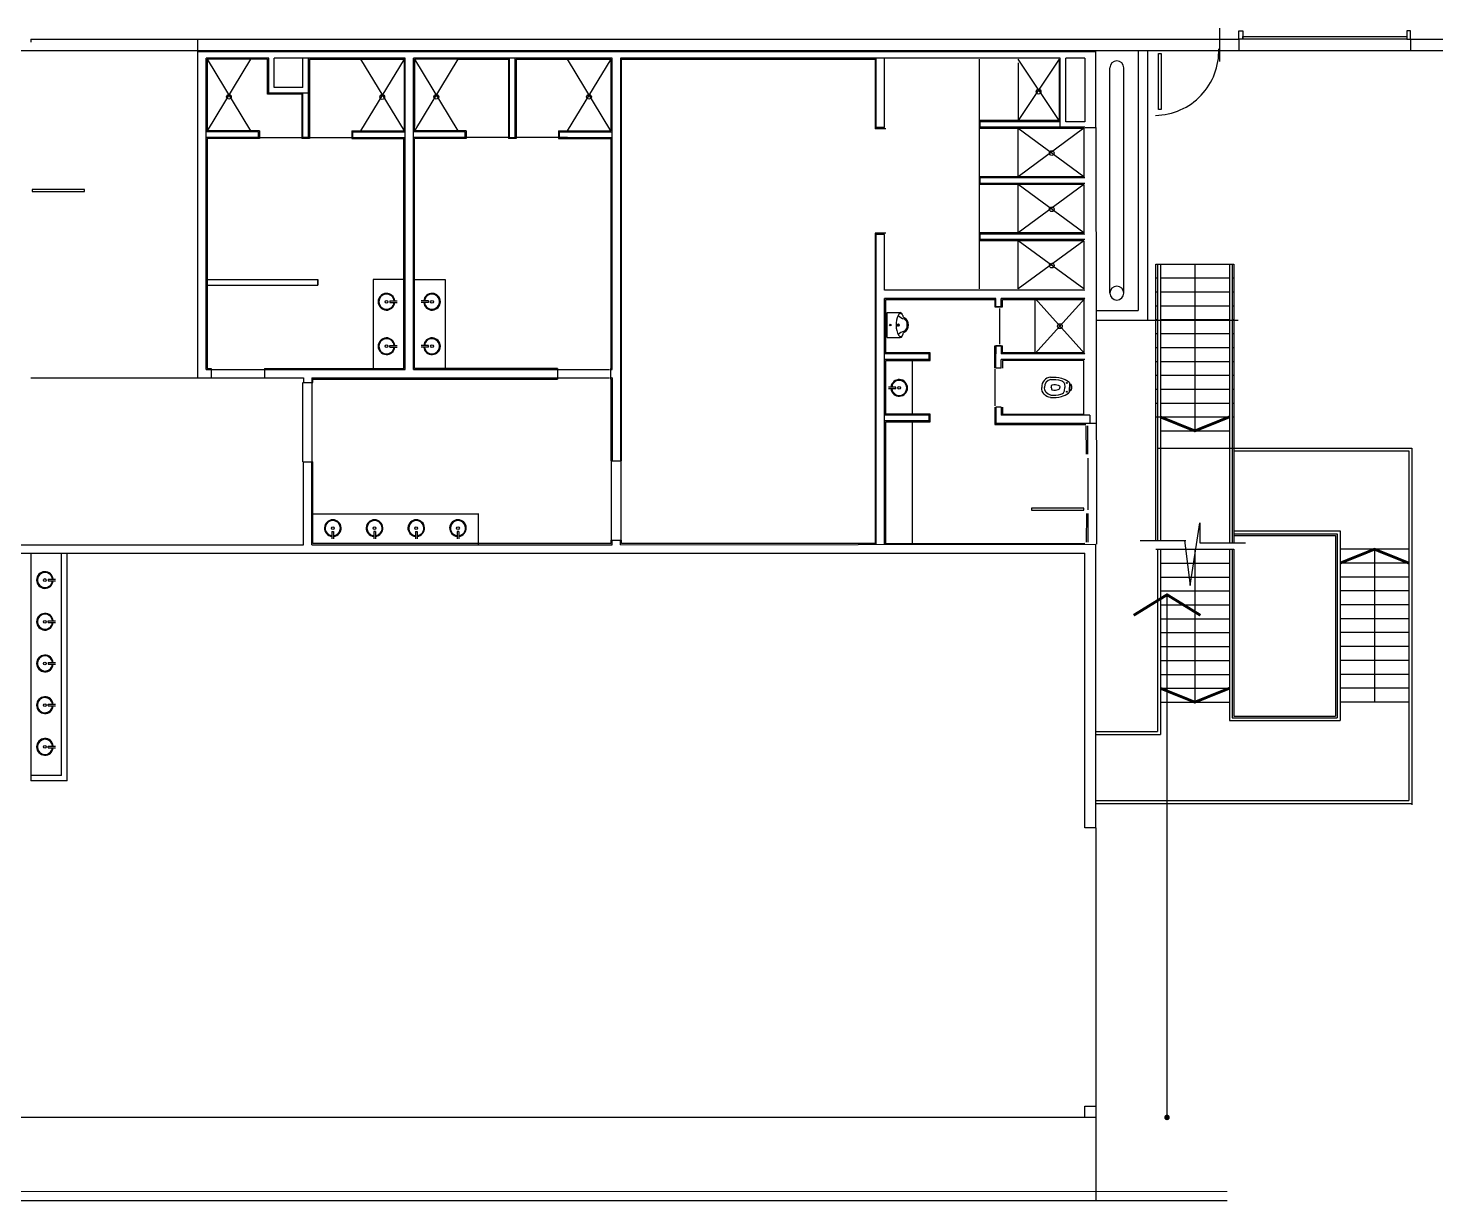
# Model space of a CAD drawing. Header units: millimetres. Extents: x 161 to 540, y 104 to 460.
# Drawn here: x 342.36 to 367.67, y 313.32 to 334.41 of the extents above; entities that cross this region are included whole.
import ezdxf

# ---------------------------------------------------------------- set-up
doc = ezdxf.new("R2010")
doc.units = ezdxf.units.MM
doc.linetypes.add('CONTINOUS', pattern=[0])
for name, color, linetype in [('00-SANIT', 8, 'Continuous'), ('10-CARP-SLIA', 15, 'Continuous'), ('10-M-A-150', 3, 'Continuous'), ('ARQ', 1, 'Continuous'), ('ARQ-2', 8, 'CONTINOUS'), ('Muros', 3, 'Continuous')]:
    doc.layers.add(name, color=color, linetype=linetype)
doc.layers.add('000 ALE HATCH', color=253, linetype='Continuous', lineweight=0)

# ---------------------------------------------------------------- blocks, each defined once
blk = doc.blocks.new('Inodoro corto Pilar')
for points in [[(-0.061714, 0.493517, -0.538085), (0.081995, 0.493517, -1.991402)], [(-0.174249, 0.153512, -0.066659), (-0.156175, 0.348488, -0.095705), (-0.093132, 0.476787, -0.015087)], [(-0.128049, 0.160369, -0.08065), (-0.113821, 0.337568, -0.236142), (-0.074524, 0.393235, -0.092428), (0.010141, 0.412196, 1.125598)], [(-0.093132, 0.476787, -0.231403), (-0.066714, 0.493517), (0.010141, 0.493517)], [(0.010141, 0.166452, -0.071708), (-0.024533, 0.171744, -0.264886), (-0.036511, 0.187532, -0.087945), (-0.031023, 0.292004, -0.362438), (0.010141, 0.319716, 1.825448)], [(0.113413, 0.476787, 0.231403), (0.086995, 0.493517), (0.010141, 0.493517)], [(0.14833, 0.160369, 0.08065), (0.134102, 0.337568, 0.236142), (0.094806, 0.393235, 0.092428), (0.010141, 0.412196, -1.125598)], [(0.010141, 0.166452, 0.071708), (0.044814, 0.171744, 0.264886), (0.056792, 0.187532, 0.087945), (0.051304, 0.292004, 0.362438), (0.010141, 0.319716, -1.825448)], [(0.19453, 0.153512, 0.066659), (0.176456, 0.348488, 0.095705), (0.113413, 0.476787, 0.015087)], [(-0.174249, 0.153512, 0.398108), (0.010141, -0.006303, 0.381756)], [(-0.128049, 0.160369, 0.391062), (0.010141, 0.042196, -0.020403)], [(0.14833, 0.160369, -0.391062), (0.010141, 0.042196, 0.020403)], [(0.19453, 0.153512, -0.398108), (0.010141, -0.006303, -0.381756)]]:
    blk.add_lwpolyline(points, format="xyb")
for centre in [(-0.069859, 0.448056), (0.090141, 0.448056)]:
    blk.add_circle(centre, 0.00843)
blk.add_arc((0.010141, 0.474961), 0.05722, 18.846256, 161.153744)
blk = doc.blocks.new('MURAL CORTO VS')
for p, q in [((-0.225, 0), (0.225, 0)), ((-0.225, 0), (-0.225, -0.231031)), ((0.225, 0), (0.225, -0.231031)), ((-0.205224, -0.231031), (-0.225, -0.231031)), ((0.225, -0.231031), (0.205224, -0.231031))]:
    blk.add_line(p, q)
for centre, radius in [((-0.019313, -0.202847), 0.003249), ((-0.016105, -0.185791), 0.003249), ((0, -0.054976), 0.015), ((-0.007978, -0.21599), 0.003249), ((-0.000769, -0.177665), 0.003249), ((0, -0.19765), 0.003249), ((0.009364, -0.215323), 0.003249), ((0.015146, -0.184589), 0.003249), ((0.019655, -0.201348), 0.003249)]:
    blk.add_circle(centre, radius)
for centre, radius, start, end in [((-0.175256, -0.225977), 0.05, 185.800457, 242.304283), ((-0.159734, -0.243412), 0.047145, 125.639424, 214.697432), ((0, -0.555208), 0.397018, 63.881121, 118.133408), ((-0.352191, -0.375769), 0.254007, 16.680246, 44.676447), ((0.352191, -0.375769), 0.254007, 135.323553, 163.319754), ((0.159734, -0.243412), 0.047145, 325.302568, 71.387137), ((0.175256, -0.225977), 0.05, 297.695717, 354.199543), ((-0.162373, -0.201435), 0.077718, 242.304283, 263.68067), ((-0.174942, -0.329919), 0.051395, 24.937053, 85.520307), ((-0.014143, -0.25518), 0.125924, 204.925736, 276.448774), ((-0.014547, -0.255704), 0.105457, 206.562443, 277.928608), ((0.014547, -0.255704), 0.105457, 262.071392, 333.437557), ((0.014143, -0.25518), 0.125924, 263.551226, 335.074264), ((0.174942, -0.329919), 0.051395, 94.479693, 155.062947), ((0.162373, -0.201435), 0.077718, 276.31933, 297.695717)]:
    blk.add_arc(centre, radius, start, end)

msp = doc.modelspace()

# ---------------------------------------------------------------- linework, layer by layer
msp.add_line((320.514, 334.012), (530.454, 334.012))
at = {"layer": '00-SANIT'}
for p, q in [((351.011, 332.446, -2.431), (351.011, 333.872, 1.912)), ((351.111, 332.446, -2.431), (351.111, 333.872, 1.912)), ((347.295, 332.446, -2.431), (347.295, 333.244)), ((347.395, 332.446, -2.431), (347.395, 333.244, 0)), ((360.915, 332.728, -7.973), (359.476, 332.728, -8.366)), ((359.476, 332.628, -10.269), (359.476, 332.728, -8.371)), ((360.915, 332.628, -7.973), (359.476, 332.628, -8.366)), ((346.495, 332.544, 31.613), (345.556, 332.544, -2.431)), ((346.495, 332.446, 31.611), (345.556, 332.446, -2.431)), ((346.495, 332.446, -2.431), (346.495, 332.544, -2.199)), ((347.395, 332.446, -2.431), (347.295, 332.446, -2.431)), ((348.195, 332.545, -2.432), (349.134, 332.544, -2.431)), ((348.195, 332.446, -2.432), (348.195, 332.545, -2.432)), ((348.195, 332.446, -2.431), (348.195, 332.545, -2.432)), ((348.195, 332.447, -2.432), (349.134, 332.446, -2.431)), ((350.211, 332.545, -2.432), (349.284, 332.544, -2.431)), ((350.211, 332.447, -2.432), (349.284, 332.446, -2.431)), ((350.211, 332.446, -2.432), (350.211, 332.545, -2.432)), ((350.211, 332.446, -2.431), (350.211, 332.545, -2.432)), ((351.011, 332.446, -2.431), (351.111, 332.446, -2.431)), ((351.911, 332.544, 31.613), (352.856, 332.544, -2.622)), ((351.911, 332.446, -2.431), (351.911, 332.544, -2.199)), ((351.911, 332.446, 31.611), (352.856, 332.446, -2.622)), ((361.356, 331.718, -4.909), (359.476, 331.718, -5.431)), ((359.476, 331.618, -10.269), (359.476, 331.718, -8.371)), ((361.356, 331.618, -4.909), (359.476, 331.618, -5.431)), ((361.356, 330.708, -4.909), (359.476, 330.708, -5.431)), ((359.476, 330.608, -10.269), (359.476, 330.708, -8.371)), ((361.356, 330.608, -4.909), (359.476, 330.608, -5.431)), ((345.556, 329.891, 42.586), (347.562, 329.891, 5.152)), ((347.562, 329.791, 5.152), (347.562, 329.891, 5.152)), ((347.562, 329.891, 5.152), (347.562, 329.791, 5.152)), ((348.562, 329.891, -29.9), (348.562, 328.291, -29.9)), ((349.112, 329.891, 5.152), (348.562, 329.891, 5.152)), ((349.305, 329.891, 5.152), (349.855, 329.891, 5.152)), ((349.855, 329.891, -29.9), (349.855, 328.291, -29.9)), ((345.556, 329.791, 42.586), (347.562, 329.791, 5.152)), ((358.556, 328.552, 7.534), (357.756, 328.552, 7.534)), ((358.556, 328.452, 7.534), (357.756, 328.452, 7.534)), ((358.256, 327.452, 7.534), (358.256, 328.452, 7.534)), ((358.556, 328.452, 7.534), (358.556, 328.552, 7.534)), ((358.556, 327.452, 7.534), (357.756, 327.452, 7.534)), ((358.556, 327.352, 7.534), (357.756, 327.352, 7.534)), ((358.256, 325.122, 7.534), (358.256, 327.352, 7.534)), ((358.556, 327.352, 7.534), (358.556, 327.452, 7.534)), ((350.459, 325.671, 32.329), (347.456, 325.671, 3.767)), ((350.456, 325.119, 3.767), (350.456, 325.671, 3.767)), ((342.405, 324.975, 32.329), (342.406, 320.974, -5.716))]:
    msp.add_line(p, q, dxfattribs=at)
at = {"layer": '000 ALE HATCH'}
msp.add_line((363.915, 313.492), (275.157, 313.492), dxfattribs=at)
at = {"layer": '10-CARP-SLIA'}
for p, q in [((362.584, 334.212), (363.785, 334.212)), ((362.585, 334.012), (363.785, 334.012)), ((345.649, 328.271), (346.605, 328.271)), ((345.649, 328.121), (346.605, 328.121)), ((351.877, 328.271), (352.807, 328.271)), ((351.877, 328.121), (352.807, 328.121))]:
    msp.add_line(p, q, dxfattribs=at)
at = {"layer": '10-CARP-SLIA', "ltscale": 0.25}
for p, q in [((346.356, 332.446, -6.198), (347.275, 332.446, -6.198)), ((347.415, 332.446, -6.198), (348.175, 332.447, -6.198)), ((350.991, 332.446, -6.198), (350.211, 332.447, -6.198)), ((352.051, 332.446, -6.198), (351.132, 332.446, -6.198)), ((347.296, 326.61), (347.296, 328.039)), ((347.461, 326.61), (347.461, 328.039)), ((352.846, 325.201), (352.846, 326.631)), ((353.016, 325.201), (353.016, 326.631))]:
    msp.add_line(p, q, dxfattribs=at)
at = {"layer": '10-CARP-SLIA'}
msp.add_arc((362.605, 334.002), 1.16, 271.1095, 1.9763, dxfattribs=at)
at = {"layer": '10-M-A-150'}
for p, q in [((345.406, 333.992), (345.406, 334.212)), ((364.125, 334.212), (364.125, 334.012))]:
    msp.add_line(p, q, dxfattribs=at)
at = {"layer": 'ARQ'}
for p, q in [((363.785, 333.812), (363.785, 334.412)), ((342.406, 334.212), (345.406, 334.212)), ((342.406, 334.212), (342.406, 334.16)), ((367.215, 334.212), (367.215, 334.212)), ((367.215, 334.212), (367.215, 334.212)), ((342.456, 334.012), (345.356, 334.012)), ((362.315, 334.011), (362.315, 329.332)), ((362.485, 334.011), (362.485, 329.162)), ((346.356, 333.852, -8.124), (345.576, 332.564, -6.198)), ((345.576, 333.852, 0.15), (346.356, 332.564, -6.198)), ((345.576, 333.852, 0.15), (345.576, 332.564, -6.198)), ((346.659, 333.852, -8.124), (345.576, 333.852, -8.124)), ((346.659, 333.224), (346.659, 333.852, -8.124)), ((347.415, 333.852, -6.198), (347.415, 332.426, -6.198)), ((347.415, 333.852, -8.124), (349.114, 333.852, -8.124)), ((348.334, 333.852, -8.124), (349.114, 332.564, -6.198)), ((349.114, 333.852, -8.124), (348.334, 332.564, -6.198)), ((349.114, 333.852, -8.124), (349.114, 332.564, -6.198)), ((349.305, 333.851), (349.305, 332.642)), ((350.991, 333.851, -8.124), (349.305, 333.851, -8.124)), ((350.083, 333.851, -6.198), (349.305, 332.563, -6.198)), ((349.305, 333.851, -8.124), (350.084, 332.563, -6.198)), ((350.083, 333.851, -8.124), (350.991, 333.851, -8.124)), ((350.991, 333.851, -6.198), (350.991, 332.426, -6.198)), ((351.132, 333.851, -8.124), (352.836, 333.851, -8.124)), ((351.132, 333.851, -6.198), (351.132, 332.426, -6.198)), ((352.836, 333.851, -8.124), (352.05, 332.564, -6.198)), ((352.05, 333.851, -8.124), (352.83, 332.564, -6.198)), ((352.836, 333.851, -8.124), (352.836, 332.642)), ((353.026, 333.851, -16.248), (357.586, 333.851, -16.248)), ((353.026, 326.631, 3.767), (353.026, 333.841, 3.767)), ((357.586, 333.851, -16.248), (357.586, 332.602, 3.767)), ((359.456, 333.851, -20.015), (359.456, 332.718)), ((360.895, 333.851), (360.156, 332.748)), ((360.895, 332.748), (360.156, 333.851, -20.015)), ((360.156, 333.79), (360.156, 332.748)), ((360.156, 333.79), (360.156, 332.748)), ((360.895, 333.851), (360.895, 332.748)), ((361.806, 329.647), (361.806, 333.697)), ((362.056, 329.647), (362.056, 333.697)), ((347.275, 333.224), (346.659, 333.224)), ((347.275, 333.224, -6.198), (347.275, 332.426, -6.198)), ((349.305, 332.564, -6.198), (349.305, 332.832, -6.198)), ((352.836, 332.832, 1.336), (352.836, 332.564, 1.104)), ((359.456, 332.748), (359.456, 331.718)), ((359.456, 332.748), (359.456, 331.718)), ((360.895, 332.748), (359.456, 332.748)), ((360.156, 331.738), (360.156, 332.611)), ((360.156, 331.738), (360.156, 332.611)), ((361.336, 332.61), (360.156, 331.738)), ((361.556, 332.625), (361.564, 325.13)), ((346.515, 332.564, -6.198), (345.576, 332.564, -6.198)), ((345.576, 332.426, -6.198), (345.576, 328.291)), ((346.515, 332.426, -6.198), (345.576, 332.426, -6.198)), ((346.515, 332.564, -6.198), (346.515, 332.426, -6.198)), ((347.415, 332.426, -6.198), (347.275, 332.426, -6.198)), ((348.175, 332.564, -6.198), (349.114, 332.564, -6.198)), ((348.175, 332.564, -6.198), (348.175, 332.426, -6.198)), ((348.175, 332.426, -6.198), (349.114, 332.426, -6.198)), ((349.112, 329.891, 5.152), (349.113, 332.426, -2.354)), ((350.232, 332.564, -6.198), (349.305, 332.564, -6.198)), ((349.305, 329.891, 5.152), (349.305, 332.426, 0.984)), ((350.232, 332.426, -6.198), (349.305, 332.426, -6.198)), ((350.232, 332.564, -6.198), (350.232, 332.426, -6.198)), ((351.132, 332.426, -6.198), (350.991, 332.426, -6.198)), ((351.891, 332.564, -6.198), (352.836, 332.564, -6.198)), ((351.891, 332.564, -6.198), (351.891, 332.425, -6.198)), ((351.891, 332.425, -6.198), (352.836, 332.425, -6.198)), ((352.836, 332.425, -6.198), (352.836, 328.291, 3.767)), ((357.776, 332.602), (357.586, 332.602)), ((361.336, 332.608), (359.456, 332.608)), ((361.336, 331.738), (360.156, 332.608)), ((361.336, 331.738), (359.456, 331.738)), ((359.456, 331.718), (359.456, 330.708)), ((361.336, 331.598), (359.456, 331.598)), ((360.156, 330.728), (360.156, 331.601)), ((360.156, 330.728), (360.156, 331.601)), ((361.336, 331.6), (360.156, 330.728)), ((361.336, 330.728), (360.156, 331.598)), ((357.776, 330.722), (357.586, 330.722)), ((357.586, 330.722, 3.767), (357.586, 325.146, 3.767)), ((361.336, 330.728), (359.456, 330.728)), ((359.456, 330.708), (359.456, 329.722)), ((359.456, 330.608), (359.456, 329.722)), ((361.336, 330.588), (359.456, 330.588)), ((360.156, 329.722), (360.156, 330.588)), ((361.336, 330.587), (360.156, 329.722)), ((361.336, 329.722), (360.156, 330.585)), ((362.635, 325.2), (362.635, 330.169)), ((362.635, 330.169), (363.955, 330.169)), ((362.635, 330.169), (362.665, 330.169)), ((362.665, 330.169), (362.665, 325.2)), ((362.715, 330.169), (362.715, 325.2)), ((362.715, 330.169), (364.035, 330.169)), ((363.335, 330.169), (363.335, 327.169)), ((363.955, 330.169), (363.955, 325.154)), ((364.005, 330.169), (364.005, 325.154)), ((364.005, 330.169), (364.035, 330.169)), ((364.035, 330.169), (364.035, 325.154)), ((349.112, 328.291), (349.112, 329.891)), ((349.305, 328.291), (349.305, 329.891)), ((362.635, 329.919), (362.665, 329.919)), ((362.715, 329.919), (363.955, 329.919)), ((364.005, 329.919), (364.035, 329.919)), ((362.635, 329.669), (362.665, 329.669)), ((362.715, 329.669), (363.955, 329.669)), ((364.005, 329.669), (364.035, 329.669)), ((348.86, 329.506, -12.398), (348.86, 329.476, -12.398)), ((348.86, 329.506, -12.398), (348.992, 329.506, -12.398)), ((348.86, 329.476, -12.398), (348.992, 329.476, -12.398)), ((349.557, 329.506, -12.398), (349.425, 329.506, -12.398)), ((349.557, 329.476, -12.398), (349.425, 329.476, -12.398)), ((349.557, 329.506, -12.398), (349.557, 329.476, -12.398)), ((357.776, 328.572), (357.776, 329.532)), ((357.776, 329.532), (359.736, 329.532)), ((359.736, 329.532), (359.736, 329.398)), ((359.736, 329.398), (359.875, 329.398)), ((359.825, 329.368), (359.825, 328.728)), ((359.875, 329.398), (359.874, 329.532)), ((359.874, 329.532), (361.336, 329.532)), ((360.456, 329.552), (360.456, 328.552)), ((360.456, 329.552), (360.456, 328.552)), ((361.356, 329.552), (360.456, 328.552)), ((361.356, 328.552), (360.461, 329.552)), ((361.336, 329.532), (361.336, 328.572)), ((361.556, 329.332), (362.315, 329.332)), ((362.635, 329.419), (362.665, 329.419)), ((362.715, 329.419), (363.955, 329.419)), ((364.005, 329.419), (364.035, 329.419)), ((361.556, 329.162), (364.115, 329.162)), ((362.635, 329.169), (362.665, 329.169)), ((362.715, 329.169), (363.955, 329.169)), ((364.005, 329.169), (364.035, 329.169)), ((362.635, 328.919), (362.665, 328.919)), ((362.715, 328.919), (363.955, 328.919)), ((364.005, 328.919), (364.035, 328.919)), ((348.86, 328.676, -12.398), (348.86, 328.706, -12.398)), ((348.86, 328.706, -12.398), (348.992, 328.706, -12.398)), ((348.86, 328.676, -12.398), (348.992, 328.676, -12.398)), ((349.557, 328.706, -12.398), (349.425, 328.706, -12.398)), ((349.557, 328.676, -12.398), (349.425, 328.676, -12.398)), ((349.557, 328.676, -12.398), (349.557, 328.706, -12.398)), ((358.576, 328.572), (357.776, 328.572)), ((358.576, 328.432), (358.576, 328.572)), ((359.736, 328.298), (359.736, 328.698)), ((359.736, 328.698), (359.874, 328.698)), ((359.874, 328.572), (359.874, 328.698)), ((361.336, 328.572), (359.874, 328.572)), ((362.635, 328.669), (362.665, 328.669)), ((362.715, 328.669), (363.955, 328.669)), ((364.005, 328.669), (364.035, 328.669)), ((357.776, 327.472), (357.776, 328.432)), ((357.776, 328.432), (358.576, 328.432)), ((361.336, 328.432), (359.874, 328.432)), ((359.874, 328.432), (359.874, 328.298)), ((361.336, 327.472), (361.336, 328.432)), ((362.635, 328.419), (362.665, 328.419)), ((362.715, 328.419), (363.955, 328.419)), ((364.005, 328.419), (364.035, 328.419)), ((342.406, 328.121), (345.406, 328.121)), ((345.576, 328.291), (345.649, 328.291)), ((346.605, 328.291), (349.112, 328.291)), ((347.476, 328.039), (347.476, 328.101)), ((347.476, 328.101), (351.877, 328.101)), ((351.877, 328.291), (349.305, 328.291)), ((352.836, 328.291, 3.767), (352.827, 328.291, 3.767)), ((359.745, 327.618), (359.745, 328.278)), ((362.635, 328.169), (362.665, 328.169)), ((362.715, 328.169), (363.955, 328.169)), ((364.005, 328.169), (364.035, 328.169)), ((357.958, 327.957, 29.099), (357.826, 327.957, 29.099)), ((357.958, 327.927, 29.099), (357.826, 327.927, 29.099)), ((357.958, 327.927, 29.099), (357.958, 327.957, 29.099)), ((362.635, 327.919), (362.665, 327.919)), ((362.715, 327.919), (363.955, 327.919)), ((364.005, 327.919), (364.035, 327.919)), ((359.736, 327.598), (359.736, 327.282)), ((359.875, 327.598), (359.875, 327.472)), ((362.635, 327.669), (362.665, 327.669)), ((362.715, 327.669), (363.955, 327.669)), ((364.005, 327.669), (364.035, 327.669)), ((358.576, 327.472), (357.776, 327.472)), ((357.776, 325.126), (357.776, 327.332)), ((357.776, 327.332), (358.576, 327.332)), ((358.576, 327.332), (358.576, 327.472)), ((359.875, 327.472), (361.336, 327.472)), ((362.635, 327.419), (363.955, 327.419)), ((362.635, 327.419), (362.665, 327.419)), ((364.005, 327.419), (364.035, 327.419)), ((359.736, 327.282), (361.377, 327.282)), ((361.384, 326.749, 7.239), (361.383, 327.262, 7.532)), ((361.411, 326.749, 7.239), (361.411, 327.262, 7.532)), ((362.715, 327.169), (363.955, 327.169)), ((361.416, 325.751), (361.416, 326.679)), ((361.384, 325.681, 7.239), (361.383, 325.168, 7.532)), ((361.411, 325.681, 7.239), (361.411, 325.168, 7.532)), ((347.819, 325.359, -2.2), (347.849, 325.359, -2.2)), ((347.819, 325.359, -2.2), (347.819, 325.227, -2.2)), ((347.849, 325.359, -2.2), (347.849, 325.227, -2.2)), ((348.599, 325.359, -2.2), (348.569, 325.359, -2.2)), ((348.569, 325.359, -2.2), (348.569, 325.227, -2.2)), ((348.599, 325.359, -2.2), (348.599, 325.227, -2.2)), ((349.319, 325.359, -2.2), (349.319, 325.227, -2.2)), ((349.319, 325.359, -2.2), (349.349, 325.359, -2.2)), ((349.349, 325.359, -2.2), (349.349, 325.227, -2.2)), ((350.099, 325.359, -2.2), (350.069, 325.359, -2.2)), ((350.069, 325.359, -2.2), (350.069, 325.227, -2.2)), ((350.099, 325.359, -2.2), (350.099, 325.227, -2.2)), ((363.248, 324.387), (363.425, 325.514)), ((363.425, 325.514), (363.425, 325.154)), ((353.026, 325.146, 3.767), (353.026, 325.201, 3.767)), ((357.586, 325.146, 3.767), (353.026, 325.146, 3.767)), ((357.756, 325.142), (361.356, 325.15)), ((362.35, 325.2), (363.17, 325.2)), ((363.149, 325.2), (363.248, 324.387)), ((363.425, 325.154), (364.245, 325.154)), ((342.717, 324.501, -2.2), (342.717, 324.471, -2.2)), ((342.717, 324.501, -2.2), (342.849, 324.501, -2.2)), ((342.717, 324.471, -2.2), (342.849, 324.471, -2.2)), ((362.835, 314.822), (362.835, 324.222)), ((342.717, 323.721, -2.2), (342.717, 323.751, -2.2)), ((342.717, 323.751, -2.2), (342.849, 323.751, -2.2)), ((342.717, 323.721, -2.2), (342.849, 323.721, -2.2)), ((342.717, 323.001, -2.2), (342.717, 322.971, -2.2)), ((342.717, 323.001, -2.2), (342.849, 323.001, -2.2)), ((342.717, 322.971, -2.2), (342.849, 322.971, -2.2)), ((342.717, 322.221, -2.2), (342.717, 322.251, -2.2)), ((342.717, 322.251, -2.2), (342.849, 322.251, -2.2)), ((342.717, 322.221, -2.2), (342.849, 322.221, -2.2)), ((342.717, 321.501, -2.2), (342.849, 321.501, -2.2)), ((342.717, 321.471, -2.2), (342.717, 321.501, -2.2)), ((342.717, 321.471, -2.2), (342.849, 321.471, -2.2)), ((361.556, 320.028), (361.555, 314.822)), ((361.555, 314.822), (322.786, 314.822)), ((355.906, 314.822), (322.986, 314.822)), ((361.555, 314.822), (361.555, 313.322)), ((363.915, 313.322), (275.457, 313.322))]:
    msp.add_line(p, q, dxfattribs=at)
for points in [[(364.125, 334.212), (364.125, 334.362), (364.195, 334.362), (364.195, 334.212)], [(364.195, 334.212), (364.195, 334.262), (367.145, 334.262), (367.145, 334.212)], [(367.215, 334.212), (367.215, 334.362), (367.145, 334.362), (367.145, 334.212)], [(367.215, 334.212), (367.215, 334.362), (367.145, 334.362), (367.145, 334.212)], [(362.679, 333.954), (362.727, 333.954), (362.727, 332.951), (362.679, 332.951)]]:
    msp.add_lwpolyline(points, close=True, dxfattribs=at)
msp.add_lwpolyline([(361.336, 332.61), (361.336, 331.738)], dxfattribs=at)
for points, elevation in [([(361.336, 331.6), (361.336, 330.728)], 2.94), ([(342.426, 331.512), (342.426, 331.472), (343.366, 331.472), (343.366, 331.512), (342.426, 331.512)], 7.525), ([(361.336, 330.587), (361.336, 329.722)], 8.371), ([(352.827, 328.101), (352.836, 328.101), (352.836, 326.631)], 3.767), ([(352.836, 325.201), (352.836, 325.141), (347.476, 325.141), (347.476, 326.61)], 3.767), ([(361.336, 325.741), (361.336, 325.781), (360.396, 325.781), (360.396, 325.741), (361.336, 325.741)], 20.903)]:
    msp.add_lwpolyline(points, dxfattribs=dict(at, elevation=elevation))
at = {"layer": 'ARQ', "const_width": 0.05}
for points in [[(362.715, 327.419), (363.335, 327.169), (363.955, 327.419)], [(362.235, 323.852), (362.835, 324.222), (363.435, 323.852)]]:
    msp.add_lwpolyline(points, dxfattribs=at)
at = {"layer": 'ARQ', "const_width": 0.05, "elevation": 7.534}
msp.add_lwpolyline([(362.809, 314.822, 1), (362.859, 314.822, 1)], format="xyb", close=True, dxfattribs=at)
at = {"layer": 'ARQ'}
for centre, radius in [((345.966, 333.177, -6.198), 0.0429), ((348.722, 333.173, -6.198), 0.0429), ((349.695, 333.177, -6.198), 0.0429), ((352.44, 333.177, -6.198), 0.0429), ((360.525, 333.269), 0.0429), ((360.762, 332.165), 0.0429), ((360.762, 331.155), 0.0429), ((360.762, 330.142), 0.0429), ((348.799, 329.491, -12.398), 0.025), ((349.618, 329.491, -12.398), 0.025), ((360.908, 329.052), 0.0429), ((348.799, 328.691, -12.398), 0.025), ((349.618, 328.691, -12.398), 0.025), ((358.019, 327.942, 29.099), 0.025), ((347.834, 325.42, -2.2), 0.025), ((348.584, 325.42, -2.2), 0.025), ((349.334, 325.42, -2.2), 0.025), ((350.084, 325.42, -2.2), 0.025), ((342.657, 324.486, -2.2), 0.025), ((342.657, 323.736, -2.2), 0.025), ((342.657, 322.986, -2.2), 0.025), ((342.657, 322.236, -2.2), 0.025), ((342.657, 321.486, -2.2), 0.025)]:
    msp.add_circle(centre, radius, dxfattribs=at)
for centre, radius, start, end in [((361.931, 333.697), 0.125, 0, 180), ((348.799, 329.491, -12.398), 0.15, 5.7392, 354.2608), ((348.799, 329.491, -12.398), 0.136, 6.312, 353.688), ((349.618, 329.491, -12.398), 0.15, 185.7392, 174.2608), ((349.618, 329.491, -12.398), 0.136, 186.312, 173.688), ((361.931, 329.647), 0.125, 0, 180), ((361.931, 329.647), 0.125, 180, 0), ((348.799, 328.691, -12.398), 0.15, 5.7392, 354.2608), ((348.799, 328.691, -12.398), 0.136, 6.312, 353.688), ((349.618, 328.691, -12.398), 0.15, 185.7392, 174.2608), ((349.618, 328.691, -12.398), 0.136, 186.312, 173.688), ((358.019, 327.942, 29.099), 0.15, 185.7392, 174.2608), ((358.019, 327.942, 29.099), 0.136, 186.312, 173.688), ((347.834, 325.42, -2.2), 0.15, 275.7392, 264.2608), ((347.834, 325.42, -2.2), 0.136, 276.312, 263.688), ((348.584, 325.42, -2.2), 0.15, 275.7392, 264.2608), ((348.584, 325.42, -2.2), 0.136, 276.312, 263.688), ((349.334, 325.42, -2.2), 0.15, 275.7392, 264.2608), ((349.334, 325.42, -2.2), 0.136, 276.312, 263.688), ((350.084, 325.42, -2.2), 0.15, 275.7392, 264.2608), ((350.084, 325.42, -2.2), 0.136, 276.312, 263.688), ((342.657, 324.486, -2.2), 0.15, 5.7392, 354.2608), ((342.657, 324.486, -2.2), 0.136, 6.312, 353.688), ((342.657, 323.736, -2.2), 0.15, 5.7392, 354.2608), ((342.657, 323.736, -2.2), 0.136, 6.312, 353.688), ((342.657, 322.986, -2.2), 0.15, 5.7392, 354.2608), ((342.657, 322.986, -2.2), 0.136, 6.312, 353.688), ((342.657, 322.236, -2.2), 0.15, 5.7392, 354.2608), ((342.657, 322.236, -2.2), 0.136, 6.312, 353.688), ((342.657, 321.486, -2.2), 0.15, 5.7392, 354.2608), ((342.657, 321.486, -2.2), 0.136, 6.312, 353.688)]:
    msp.add_arc(centre, radius, start, end, dxfattribs=at)
at = {"layer": 'ARQ-2'}
for p, q in [((362.635, 326.862), (362.635, 327.419)), ((362.665, 326.86), (367.235, 326.86)), ((364.035, 326.81), (367.185, 326.81)), ((367.185, 326.81), (367.185, 320.52)), ((367.235, 326.86), (367.235, 320.442)), ((364.035, 325.37), (365.945, 325.37)), ((364.035, 325.32), (365.895, 325.32)), ((364.035, 325.29), (365.865, 325.29)), ((365.865, 325.29), (365.865, 322.04)), ((365.895, 325.32), (365.895, 322.01)), ((365.945, 325.37), (365.945, 321.96)), ((362.635, 325.04), (364.035, 325.04)), ((362.665, 325.04), (362.665, 321.76)), ((362.715, 325.04), (362.715, 321.71)), ((362.715, 325.04), (363.955, 325.04)), ((362.715, 325.04), (363.955, 325.04)), ((363.335, 325.04), (363.335, 322.29)), ((363.335, 325.04), (363.335, 322.29)), ((363.955, 325.04), (363.955, 321.96)), ((364.005, 325.04), (364.005, 325.028)), ((364.005, 325.028), (364.005, 322.01)), ((364.035, 325.04), (364.035, 322.04)), ((367.185, 325.04), (365.945, 325.04)), ((366.565, 325.04), (366.565, 322.29)), ((362.715, 324.79), (363.955, 324.79)), ((367.185, 324.79), (365.945, 324.79)), ((362.715, 324.54), (363.955, 324.54)), ((367.185, 324.54), (365.945, 324.54)), ((362.715, 324.29), (363.955, 324.29)), ((367.185, 324.29), (365.945, 324.29)), ((362.715, 324.04), (363.955, 324.04)), ((367.185, 324.04), (365.945, 324.04)), ((362.715, 323.79), (363.955, 323.79)), ((367.185, 323.79), (365.945, 323.79)), ((362.715, 323.54), (363.955, 323.54)), ((367.185, 323.54), (365.945, 323.54)), ((362.715, 323.29), (363.955, 323.29)), ((367.185, 323.29), (365.945, 323.29)), ((362.715, 323.04), (363.955, 323.04)), ((367.185, 323.04), (365.945, 323.04)), ((362.715, 322.79), (363.955, 322.79)), ((367.185, 322.79), (365.945, 322.79)), ((362.715, 322.54), (363.955, 322.54)), ((367.185, 322.54), (365.945, 322.54)), ((362.715, 322.29), (363.955, 322.29)), ((362.715, 322.29), (363.955, 322.29)), ((367.185, 322.29), (365.945, 322.29)), ((367.185, 322.29), (365.945, 322.29)), ((364.005, 322.01), (365.895, 322.01)), ((364.035, 322.04), (365.865, 322.04)), ((361.556, 321.76), (362.665, 321.76)), ((363.955, 321.96), (365.945, 321.96)), ((361.556, 321.71), (362.715, 321.71)), ((361.556, 320.52), (367.185, 320.52)), ((361.556, 320.47), (367.235, 320.47)), ((362.665, 320.47), (367.235, 320.47)), ((362.715, 320.52), (367.185, 320.52))]:
    msp.add_line(p, q, dxfattribs=at)
at = {"layer": 'ARQ-2', "const_width": 0.05}
for points in [[(367.185, 324.79), (366.565, 325.04), (365.945, 324.79)], [(362.715, 322.54), (363.335, 322.29), (363.955, 322.54)]]:
    msp.add_lwpolyline(points, dxfattribs=at)
at = {"layer": 'Muros'}
for p, q in [((345.406, 334.212), (362.585, 334.212)), ((363.785, 334.212), (364.125, 334.212)), ((367.215, 334.212), (369.036, 334.212)), ((367.215, 334.212), (367.215, 334.012)), ((345.406, 334.012), (362.585, 334.012)), ((345.406, 333.992), (361.556, 333.992)), ((345.406, 328.121), (345.406, 333.992)), ((361.556, 332.625), (361.556, 334.012)), ((363.785, 334.012), (364.125, 334.012)), ((367.215, 334.012), (369.036, 334.012)), ((345.556, 328.271), (345.556, 333.872, -8.121)), ((346.681, 333.872, -8.124), (345.556, 333.872)), ((346.681, 333.244), (346.681, 333.872, -8.124)), ((346.781, 333.344), (346.781, 333.872, -8.124)), ((347.295, 333.872, -8.124), (346.781, 333.872, -8.124)), ((347.295, 333.344), (347.295, 333.872, -8.124)), ((349.134, 333.872, -8.124), (347.295, 333.872, -8.124)), ((347.395, 333.244), (347.395, 333.872)), ((349.134, 328.271), (349.134, 333.872)), ((349.134, 328.271), (349.134, 333.872)), ((349.134, 328.271), (349.134, 333.872)), ((349.284, 328.271), (349.284, 333.872)), ((352.856, 333.872, -8.124), (349.284, 333.872)), ((352.856, 328.271), (352.856, 333.872)), ((352.856, 328.271), (352.856, 333.872)), ((353.006, 333.872, 8.124), (353.006, 328.122)), ((360.915, 333.872, -8.124), (353.006, 333.872)), ((357.606, 332.622), (357.606, 333.872)), ((357.756, 332.622), (357.756, 333.872)), ((360.915, 332.628), (360.915, 333.872)), ((361.356, 333.872), (361.015, 333.872)), ((361.015, 332.728), (361.015, 333.872, 8.124)), ((361.356, 333.872), (361.356, 332.728)), ((347.395, 333.244), (346.681, 333.244)), ((347.295, 333.344), (346.781, 333.344)), ((357.756, 332.622), (357.606, 332.622)), ((360.915, 332.628), (360.906, 332.628)), ((361.356, 332.628), (360.915, 332.628)), ((361.356, 332.728), (361.015, 332.728)), ((361.356, 332.728), (361.015, 332.728)), ((361.356, 332.628), (361.356, 332.625)), ((361.356, 332.625), (361.556, 332.625)), ((357.606, 325.122), (357.606, 330.702)), ((357.756, 330.702), (357.606, 330.702)), ((357.756, 329.702), (357.756, 330.702)), ((361.356, 329.702), (357.756, 329.702)), ((357.756, 325.122), (357.756, 329.552)), ((359.756, 329.552), (357.756, 329.552)), ((359.865, 329.398), (359.755, 329.398)), ((359.756, 329.398), (359.756, 329.552)), ((361.356, 329.552), (359.854, 329.552)), ((359.854, 329.398), (359.854, 329.552)), ((359.855, 328.698), (359.755, 328.698)), ((359.756, 328.698), (359.756, 328.552)), ((359.854, 328.698), (359.854, 328.552)), ((359.756, 328.298), (359.756, 328.552)), ((361.356, 328.552), (359.854, 328.552)), ((361.356, 328.452), (359.854, 328.452)), ((359.854, 328.298), (359.854, 328.452)), ((345.406, 328.121), (345.649, 328.121)), ((345.556, 328.271), (345.649, 328.271)), ((346.605, 328.271), (349.131, 328.271)), ((346.605, 328.271), (349.131, 328.271)), ((346.605, 328.121), (347.306, 328.121)), ((346.609, 328.271), (349.134, 328.271)), ((346.609, 328.271), (349.134, 328.271)), ((346.609, 328.121), (347.306, 328.121)), ((347.306, 328.121), (347.306, 328.039)), ((347.306, 328.121), (347.306, 328.039)), ((347.306, 328.121), (347.306, 328.039)), ((347.456, 328.121), (349.134, 328.121)), ((347.456, 328.121), (349.131, 328.121)), ((347.456, 328.121), (347.456, 328.039)), ((349.134, 328.121), (351.877, 328.121)), ((349.284, 328.271), (351.877, 328.272)), ((352.827, 328.271), (352.856, 328.271)), ((352.827, 328.271), (352.856, 328.271)), ((352.827, 328.122), (352.856, 328.122)), ((352.856, 328.121), (352.854, 328.121)), ((352.856, 328.122), (352.856, 326.631)), ((352.856, 328.122), (352.856, 326.631)), ((352.856, 328.122), (352.856, 326.631)), ((353.006, 328.122), (353.006, 326.631)), ((359.855, 328.298), (359.755, 328.298)), ((347.301, 328.039), (347.476, 328.039)), ((359.855, 327.598), (359.755, 327.598)), ((359.756, 327.598), (359.756, 327.302)), ((359.854, 327.598), (359.854, 327.452)), ((361.444, 327.302), (359.756, 327.302)), ((361.444, 327.302), (359.756, 327.302)), ((361.444, 327.452), (359.854, 327.452)), ((361.556, 327.302), (361.356, 327.302)), ((361.444, 327.452), (361.444, 327.302)), ((347.301, 326.61), (347.476, 326.61)), ((347.306, 325.119), (347.306, 326.61)), ((347.306, 325.119), (347.306, 326.61)), ((347.306, 325.119), (347.306, 326.61)), ((347.306, 326.61), (347.451, 326.61)), ((347.456, 325.119), (347.456, 326.61)), ((352.836, 326.631), (353.026, 326.631)), ((352.856, 326.631), (353.001, 326.631)), ((339.506, 325.122), (347.306, 325.12)), ((347.456, 325.12), (352.856, 325.121)), ((352.836, 325.201), (353.026, 325.201)), ((352.856, 325.121), (352.856, 325.201)), ((352.856, 325.121), (352.856, 325.201)), ((352.856, 325.121), (352.856, 325.201)), ((353.006, 325.121), (353.006, 325.201)), ((353.006, 325.121), (361.557, 325.13)), ((361.557, 320.028), (361.557, 325.13)), ((340.405, 324.972), (361.355, 324.972)), ((342.956, 320.974), (342.956, 324.972)), ((343.056, 320.874), (343.056, 324.972)), ((361.355, 320.028), (361.355, 324.972)), ((342.956, 320.974), (342.406, 320.974)), ((342.406, 320.974), (342.406, 320.874)), ((343.056, 320.874), (342.406, 320.874)), ((361.556, 320.028), (361.356, 320.028)), ((361.355, 314.822), (361.355, 315.022)), ((361.355, 315.022), (361.555, 315.022)), ((361.555, 315.022), (361.555, 314.822)), ((361.555, 314.822), (361.355, 314.822))]:
    msp.add_line(p, q, dxfattribs=at)
at = {"layer": 'Muros', "ltscale": 0.25}
for p, q in [((345.649, 328.291), (345.649, 328.121)), ((346.605, 328.291), (346.605, 328.121)), ((351.877, 328.291), (351.877, 328.101)), ((352.827, 328.291), (352.827, 328.101))]:
    msp.add_line(p, q, dxfattribs=at)

# ---------------------------------------------------------------- block references
at = {"layer": '00-SANIT', "rotation": 90}
msp.add_blockref('MURAL CORTO VS', (357.804, 329.072, 7.534), dxfattribs=at)
at = {"layer": '00-SANIT', "xscale": 1.000359, "yscale": 1.000359, "zscale": 1.000359, "rotation": 270}
msp.add_blockref('Inodoro corto Pilar', (360.587, 327.962, 15.188), dxfattribs=at)

doc.saveas('drawing.dxf')
